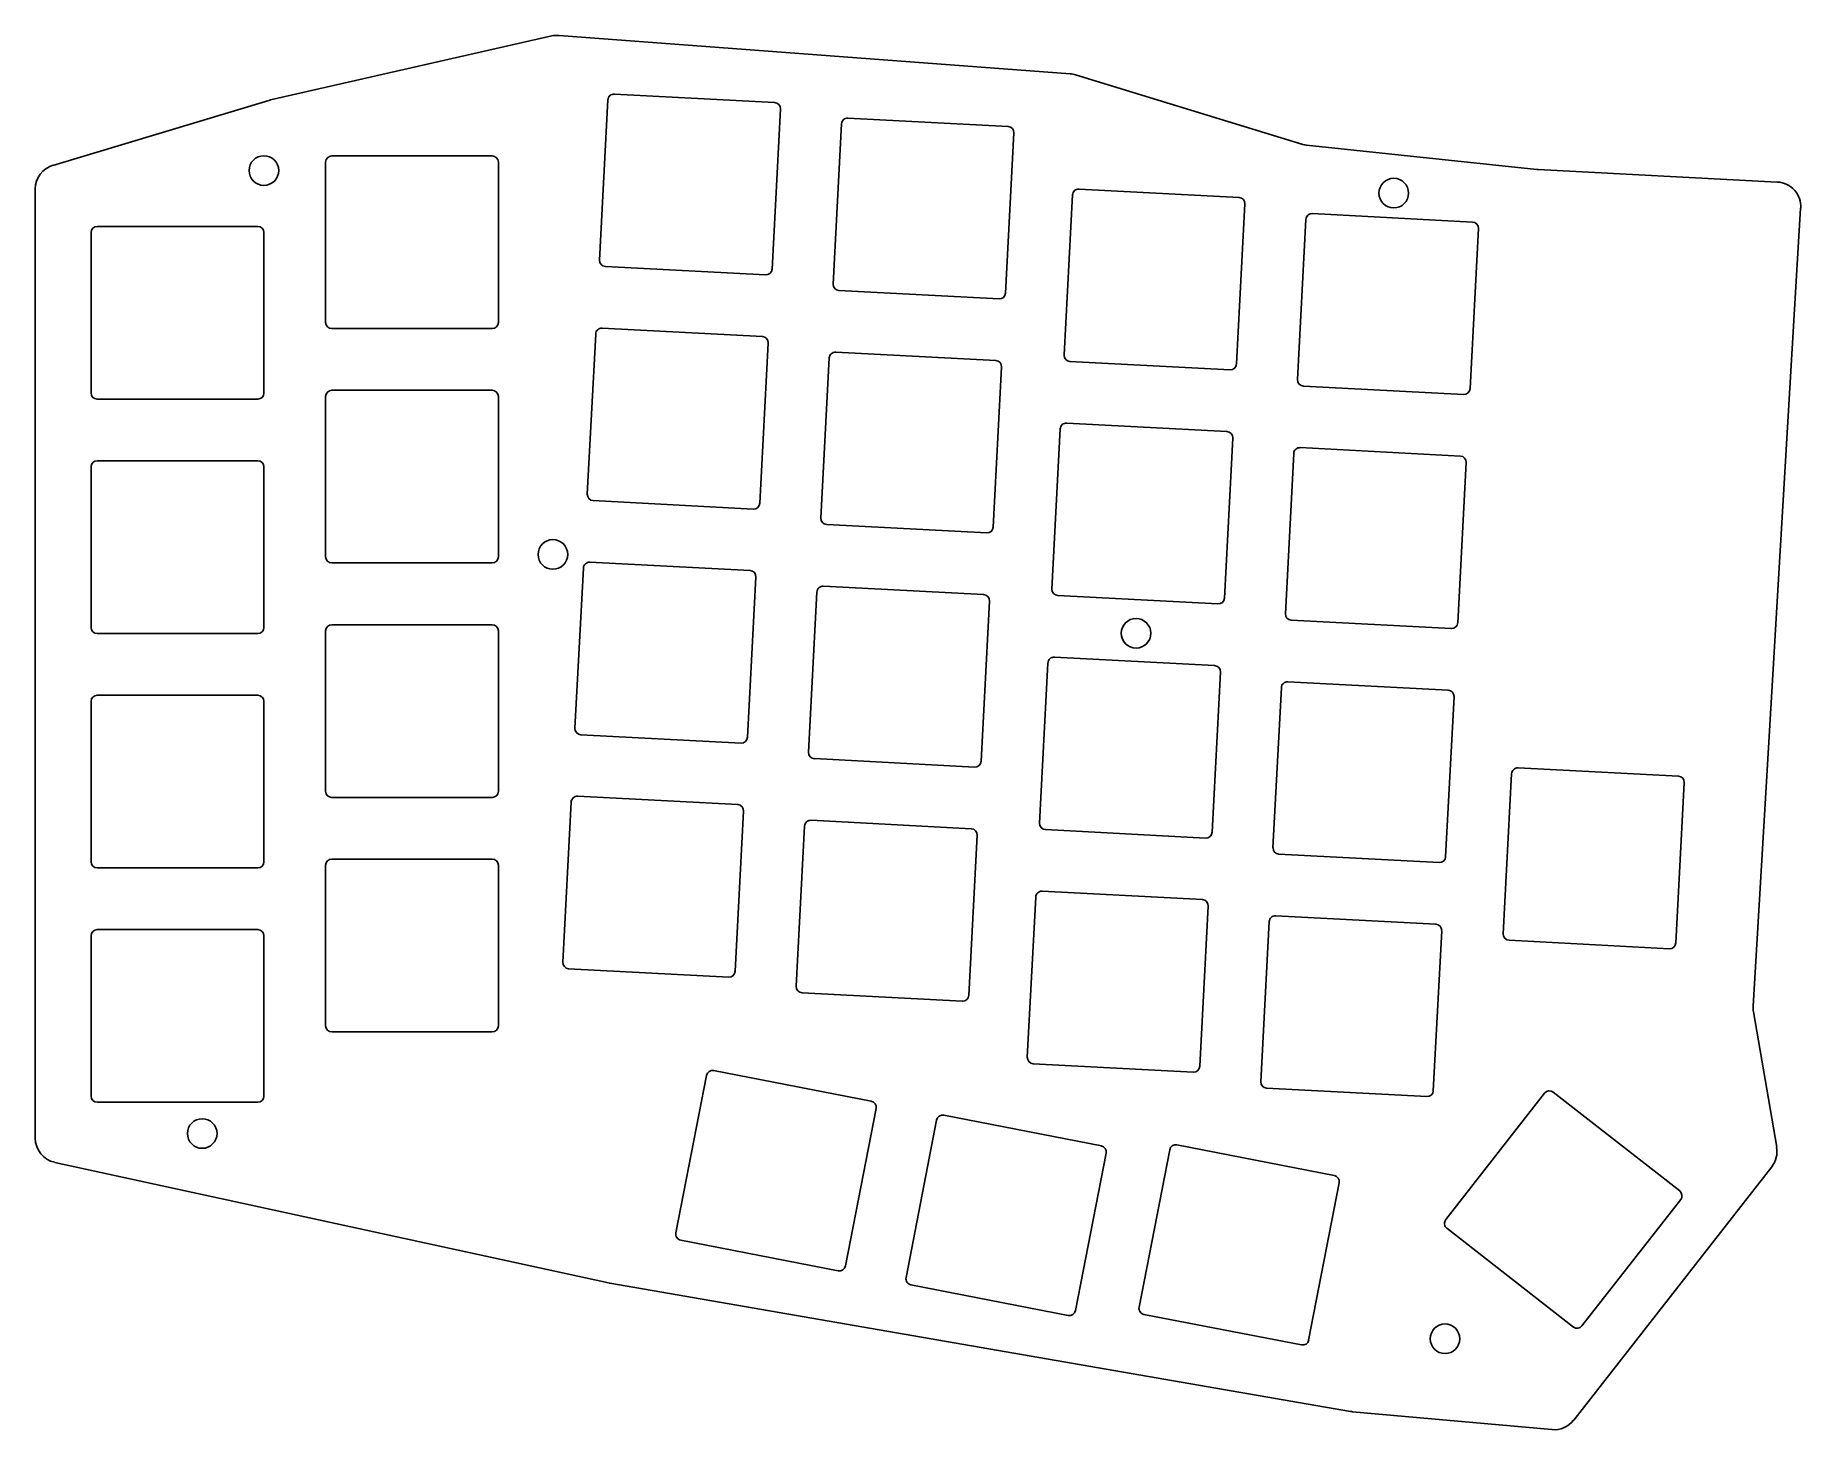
# Model space of a CAD drawing. Header units: millimetres. Extents: x -12 to 132, y -34 to 79.
import ezdxf

# ---------------------------------------------------------------- set-up
doc = ezdxf.new("R2010")
doc.units = ezdxf.units.MM

msp = doc.modelspace()

# ---------------------------------------------------------------- linework, layer by layer
for p, q in [((7.54, 74.26), (30.33, 79.44)), ((30.93, 79.49), (72.35, 76.38)), ((72.78, 76.29), (91.11, 70.67)), ((48.39, 74.05), (35.41, 74.73)), ((-10.1, 68.95), (7.41, 74.22)), ((34.88, 74.26), (34.2, 61.27)), ((48.18, 60.54), (48.86, 73.52)), ((53.81, 72.31), (53.13, 59.33)), ((67.31, 72.1), (54.33, 72.78)), ((67.11, 58.6), (67.79, 71.58)), ((91.49, 70.59), (110.16, 68.62)), ((12, 69.22), (12, 56.22)), ((25.5, 69.72), (12.5, 69.72)), ((26, 56.22), (26, 69.22)), ((110.27, 68.61), (129.65, 67.6)), ((-11.53, -9.91), (-11.53, 67.04)), ((72.53, 66.56), (71.85, 53.58)), ((86.04, 66.35), (73.06, 67.03)), ((85.83, 52.85), (86.51, 65.83)), ((91.45, 64.57), (90.77, 51.59)), ((104.96, 64.36), (91.98, 65.04)), ((131.54, 65.48), (127.69, 0.79)), ((-7, 63.5), (-7, 50.5)), ((6.5, 64), (-6.5, 64)), ((7, 50.5), (7, 63.5)), ((104.75, 50.85), (105.43, 63.84)), ((34.68, 60.75), (47.66, 60.07)), ((53.6, 58.8), (66.58, 58.12)), ((12.5, 55.72), (25.5, 55.72)), ((33.89, 55.28), (33.21, 42.3)), ((47.4, 55.08), (34.41, 55.76)), ((47.19, 41.57), (47.87, 54.55)), ((52.81, 53.34), (52.13, 40.36)), ((66.32, 53.13), (53.34, 53.81)), ((72.32, 53.05), (85.31, 52.37)), ((66.11, 39.62), (66.79, 52.6)), ((12, 50.22), (12, 37.22)), ((25.5, 50.72), (12.5, 50.72)), ((26, 37.22), (26, 50.22)), ((91.25, 51.06), (104.23, 50.38)), ((-6.5, 50), (6.5, 50)), ((71.54, 47.59), (70.86, 34.6)), ((85.05, 47.38), (72.06, 48.06)), ((84.84, 33.87), (85.52, 46.85)), ((103.97, 45.39), (90.98, 46.07)), ((-7, 44.5), (-7, 31.5)), ((6.5, 45), (-6.5, 45)), ((7, 31.5), (7, 44.5)), ((90.46, 45.59), (89.78, 32.61)), ((103.76, 31.88), (104.44, 44.86)), ((33.68, 41.78), (46.66, 41.09)), ((52.61, 39.83), (65.59, 39.15)), ((12.5, 36.72), (25.5, 36.72)), ((32.89, 36.31), (32.21, 23.33)), ((46.4, 36.1), (33.42, 36.78)), ((46.19, 22.59), (46.87, 35.58)), ((51.82, 34.36), (51.14, 21.38)), ((65.33, 34.16), (52.34, 34.84)), ((65.12, 20.65), (65.8, 33.63)), ((71.33, 34.08), (84.31, 33.4)), ((25.5, 31.71), (12.5, 31.71)), ((90.25, 32.09), (103.23, 31.41)), ((-6.5, 31), (6.5, 31)), ((12, 31.21), (12, 18.21)), ((26, 18.21), (26, 31.21)), ((84.05, 28.41), (71.07, 29.09)), ((70.54, 28.61), (69.86, 15.63)), ((83.84, 14.9), (84.52, 27.88)), ((6.5, 26), (-6.5, 26)), ((89.46, 26.62), (88.78, 13.64)), ((102.97, 26.41), (89.99, 27.09)), ((102.77, 12.91), (103.45, 25.89)), ((-7, 25.5), (-7, 12.5)), ((7, 12.5), (7, 25.5)), ((32.69, 22.8), (45.67, 22.12)), ((51.61, 20.86), (64.59, 20.18)), ((121.63, 19.43), (108.65, 20.11)), ((108.12, 19.63), (107.44, 6.65)), ((121.42, 5.92), (122.11, 18.9)), ((12.5, 17.71), (25.5, 17.71)), ((31.9, 17.33), (31.22, 4.35)), ((45.41, 17.13), (32.43, 17.81)), ((45.2, 3.62), (45.88, 16.6)), ((64.33, 15.18), (51.35, 15.86)), ((50.82, 15.39), (50.14, 2.41)), ((64.12, 1.67), (64.8, 14.66)), ((70.34, 15.11), (83.32, 14.42)), ((89.26, 13.11), (102.24, 12.43)), ((-6.5, 12), (6.5, 12)), ((12, 12.21), (12, -0.79)), ((25.5, 12.71), (12.5, 12.71)), ((26, -0.79), (26, 12.21)), ((83.06, 9.43), (70.07, 10.11)), ((69.55, 9.64), (68.87, -3.34)), ((82.85, -4.08), (83.53, 8.91)), ((88.47, 7.65), (87.79, -5.34)), ((101.98, 7.44), (89, 8.12)), ((-7, 6.5), (-7, -6.5)), ((6.5, 7), (-6.5, 7)), ((7, -6.5), (7, 6.5)), ((101.77, -6.07), (102.45, 6.91)), ((107.92, 6.13), (120.9, 5.45)), ((31.69, 3.83), (44.67, 3.15)), ((50.62, 1.88), (63.6, 1.2)), ((127.72, 0.33), (129.6, -10.65)), ((12.5, -1.28), (25.5, -1.28)), ((69.34, -3.87), (82.32, -4.55)), ((42.87, -4.82), (40.39, -17.58)), ((56.21, -6.91), (43.45, -4.43)), ((-6.5, -7), (6.5, -7)), ((88.26, -5.86), (101.25, -6.54)), ((110.79, -6.27), (102.79, -16.51)), ((121.74, -14.18), (111.49, -6.18)), ((54.13, -20.25), (56.61, -7.49)), ((61.52, -8.45), (59.04, -21.21)), ((74.87, -10.53), (62.1, -8.05)), ((72.78, -23.88), (75.26, -11.12)), ((80.41, -10.84), (77.93, -23.61)), ((93.75, -12.93), (80.99, -10.45)), ((34.94, -21.64), (-9.95, -11.87)), ((129.2, -12.22), (113.15, -32.77)), ((91.67, -26.28), (94.15, -13.52)), ((113.82, -25.13), (121.82, -14.89)), ((40.78, -18.17), (53.54, -20.65)), ((102.87, -17.21), (113.12, -25.22)), ((95.07, -32.06), (35.03, -21.66)), ((59.43, -21.79), (72.19, -24.27)), ((78.32, -24.19), (91.08, -26.67)), ((111.39, -33.53), (95.23, -32.08))]:
    msp.add_line(p, q)
for centre in [(7, 68.53), (98.57, 66.7), (30.42, 37.41), (77.68, 31.02), (2, -9.53), (102.72, -26.17)]:
    msp.add_circle(centre, 1.2)
for centre, radius, start, end in [((30.78, 77.49), 2, 85.7024, 102.8276), ((72.2, 74.38), 2, 72.9283, 85.7024), ((35.38, 74.23), 0.5, 87, 177), ((7.99, 72.31), 2, 102.8276, 106.7407), ((48.36, 73.55), 0.5, 357, 87), ((54.31, 72.29), 0.5, 87, 177), ((67.29, 71.6), 0.5, 357, 87), ((91.7, 72.58), 2, 252.9283, 263.9872), ((-9.53, 67.04), 2, 106.7407, 180), ((12.5, 69.22), 0.5, 90, 180), ((25.5, 69.22), 0.5, 0, 90), ((110.37, 70.61), 2, 263.9872, 267), ((129.55, 65.6), 2, 356.5941, 87), ((73.03, 66.53), 0.5, 87, 177), ((86.01, 65.85), 0.5, 357, 87), ((91.95, 64.54), 0.5, 87, 177), ((-6.5, 63.5), 0.5, 90, 180), ((6.5, 63.5), 0.5, 0, 90), ((104.93, 63.86), 0.5, 357, 87), ((34.7, 61.25), 0.5, 177, 267), ((47.68, 60.57), 0.5, 267, 357), ((53.63, 59.3), 0.5, 177, 267), ((66.61, 58.62), 0.5, 267, 357), ((12.5, 56.22), 0.5, 180, 270), ((25.5, 56.22), 0.5, 270, 0), ((34.39, 55.26), 0.5, 87, 177), ((47.37, 54.58), 0.5, 357, 87), ((53.31, 53.31), 0.5, 87, 177), ((66.29, 52.63), 0.5, 357, 87), ((72.35, 53.55), 0.5, 177, 267), ((85.33, 52.87), 0.5, 267, 357), ((91.27, 51.56), 0.5, 177, 267), ((-6.5, 50.5), 0.5, 180, 270), ((6.5, 50.5), 0.5, 270, 0), ((12.5, 50.22), 0.5, 90, 180), ((25.5, 50.22), 0.5, 0, 90), ((104.25, 50.88), 0.5, 267, 357), ((72.04, 47.56), 0.5, 87, 177), ((85.02, 46.88), 0.5, 357, 87), ((90.96, 45.57), 0.5, 87, 177), ((-6.5, 44.5), 0.5, 90, 180), ((6.5, 44.5), 0.5, 0, 90), ((103.94, 44.89), 0.5, 357, 87), ((33.71, 42.27), 0.5, 177, 267), ((46.69, 41.59), 0.5, 267, 357), ((52.63, 40.33), 0.5, 177, 267), ((65.61, 39.65), 0.5, 267, 357), ((12.5, 37.22), 0.5, 180, 270), ((25.5, 37.22), 0.5, 270, 0), ((33.39, 36.28), 0.5, 87, 177), ((46.38, 35.6), 0.5, 357, 87), ((52.32, 34.34), 0.5, 87, 177), ((71.36, 34.58), 0.5, 177, 267), ((65.3, 33.66), 0.5, 357, 87), ((84.34, 33.9), 0.5, 267, 357), ((-6.5, 31.5), 0.5, 180, 270), ((6.5, 31.5), 0.5, 270, 0), ((12.5, 31.21), 0.5, 90, 180), ((25.5, 31.21), 0.5, 0, 90), ((90.28, 32.59), 0.5, 177, 267), ((103.26, 31.91), 0.5, 267, 357), ((71.04, 28.59), 0.5, 87, 177), ((84.02, 27.91), 0.5, 357, 87), ((-6.5, 25.5), 0.5, 90, 180), ((6.5, 25.5), 0.5, 0, 90), ((89.96, 26.59), 0.5, 87, 177), ((102.95, 25.91), 0.5, 357, 87), ((32.71, 23.3), 0.5, 177, 267), ((45.7, 22.62), 0.5, 267, 357), ((51.64, 21.35), 0.5, 177, 267), ((64.62, 20.67), 0.5, 267, 357), ((108.62, 19.61), 0.5, 87, 177), ((121.61, 18.93), 0.5, 357, 87), ((12.5, 18.21), 0.5, 180, 270), ((25.5, 18.21), 0.5, 270, 0), ((32.4, 17.31), 0.5, 87, 177), ((45.38, 16.63), 0.5, 357, 87), ((51.32, 15.36), 0.5, 87, 177), ((64.31, 14.68), 0.5, 357, 87), ((70.36, 15.6), 0.5, 177, 267), ((83.34, 14.92), 0.5, 267, 357), ((89.28, 13.61), 0.5, 177, 267), ((102.27, 12.93), 0.5, 267, 357), ((-6.5, 12.5), 0.5, 180, 270), ((6.5, 12.5), 0.5, 270, 0), ((12.5, 12.21), 0.5, 90, 180), ((25.5, 12.21), 0.5, 0, 90), ((70.05, 9.61), 0.5, 87, 177), ((83.03, 8.93), 0.5, 357, 87), ((88.97, 7.62), 0.5, 87, 177), ((101.95, 6.94), 0.5, 357, 87), ((-6.5, 6.5), 0.5, 90, 180), ((6.5, 6.5), 0.5, 0, 90), ((107.94, 6.63), 0.5, 177, 267), ((120.93, 5.95), 0.5, 267, 357), ((31.72, 4.33), 0.5, 177, 267), ((44.7, 3.65), 0.5, 267, 357), ((50.64, 2.38), 0.5, 177, 267), ((63.63, 1.7), 0.5, 267, 357), ((129.69, 0.67), 2, 176.5941, 189.7065), ((12.5, -0.79), 0.5, 180, 270), ((25.5, -0.79), 0.5, 270, 0), ((69.37, -3.37), 0.5, 177, 267), ((82.35, -4.05), 0.5, 267, 357), ((43.36, -4.92), 0.5, 79, 169), ((88.29, -5.36), 0.5, 177, 267), ((-6.5, -6.5), 0.5, 180, 270), ((6.5, -6.5), 0.5, 270, 0), ((56.12, -7.4), 0.5, 349, 79), ((101.27, -6.04), 0.5, 267, 357), ((111.18, -6.57), 0.5, 52, 142), ((62.01, -8.54), 0.5, 79, 169), ((-9.53, -9.91), 2, 180, 257.7176), ((74.77, -11.02), 0.5, 349, 79), ((80.9, -10.94), 0.5, 79, 169), ((127.62, -10.99), 2, 322, 9.7065), ((93.66, -13.42), 0.5, 349, 79), ((121.43, -14.58), 0.5, 322, 52), ((103.18, -16.82), 0.5, 142, 232), ((40.88, -17.68), 0.5, 169, 259), ((53.64, -20.16), 0.5, 259, 349), ((59.53, -21.3), 0.5, 169, 259), ((35.37, -19.69), 2, 257.7176, 260.173), ((72.29, -23.78), 0.5, 259, 349), ((78.42, -23.7), 0.5, 169, 259), ((113.42, -24.82), 0.5, 232, 322), ((91.18, -26.18), 0.5, 259, 349), ((95.41, -30.09), 2, 260.173, 264.8652), ((111.57, -31.54), 2, 264.8652, 322)]:
    msp.add_arc(centre, radius, start, end)

doc.saveas('drawing.dxf')
